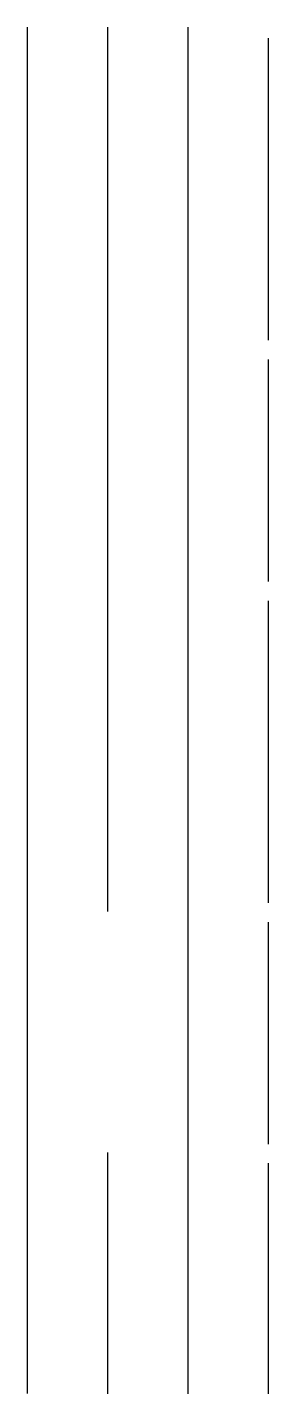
# Paper-space layout 'Layout1' of a CAD drawing. Extents: x 50 to 88, y 72 to 285.
import ezdxf

# ---------------------------------------------------------------- set-up
doc = ezdxf.new("R2010")
doc.units = 0
doc.header["$LTSCALE"] = 0.2
doc.layers.add('GRID', color=4, linetype='CONTINUOUS')

psp = doc.layouts.get("Layout1")

# ---------------------------------------------------------------- linework, layer by layer
at = {"layer": 'GRID', "color": 0, "linetype": 'CONTINUOUS'}
for p, q in [((50, 247.5), (50, 285)), ((62.5, 147.5), (62.5, 285)), ((75, 72.5), (75, 285)), ((87.5, 236.33), (87.5, 283.33)), ((50, 210), (50, 247.5)), ((87.5, 198.83), (87.5, 233.33)), ((87.5, 223.83), (87.5, 233.33)), ((87.5, 198.83), (87.5, 220.83)), ((50, 172.5), (50, 210)), ((87.5, 148.83), (87.5, 195.83)), ((87.5, 173.83), (87.5, 195.83)), ((50, 72.52), (50, 172.5)), ((87.5, 111.33), (87.5, 145.83)), ((62.5, 72.5), (62.5, 110)), ((87.5, 72.5), (87.5, 108.33))]:
    psp.add_line(p, q, dxfattribs=at)

doc.saveas('drawing.dxf')
